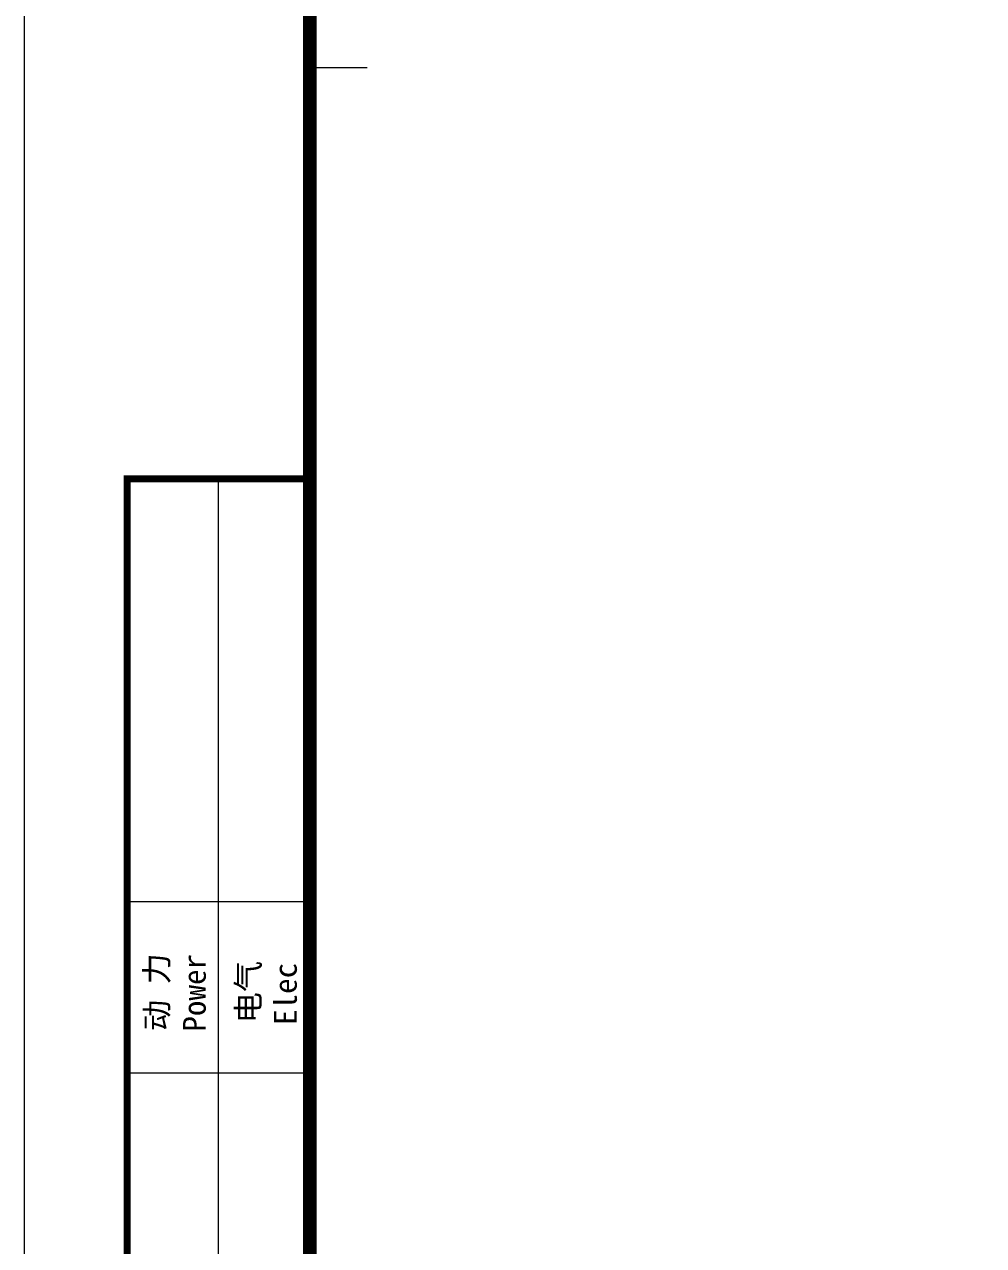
# Model space of a CAD drawing. Extents: x 534658 to 605938, y 354193 to 404593.
# Drawn here: x 534658 to 544737, y 367019 to 379845 of the extents above; entities that cross this region are included whole.
import ezdxf
from ezdxf.enums import TextEntityAlignment as Align

# ---------------------------------------------------------------- set-up
doc = ezdxf.new("R2010")
doc.units = 0
doc.header["$LTSCALE"] = 1000
doc.header["$MEASUREMENT"] = 0
doc.layers.add('1', color=3, linetype='Continuous')
doc.layers.add('PUB_TITLE', color=4, linetype='Continuous')
doc.layers.add('图框', color=7, linetype='Continuous', lineweight=5)
doc.styles.add('图签栏', font='SimSun.ttf')

# ---------------------------------------------------------------- blocks, each defined once
blk = doc.blocks.new('$titleblk$00000206')
at = {"layer": '图框'}
for p, q in [((-594, 0), (-594, 420)), ((-569, 210), (-564, 210)), ((-585, 174), (-569, 174)), ((-585, 174), (-569, 174)), ((-577, 18), (-577, 174)), ((-585, 137), (-569, 137)), ((-585, 122), (-569, 122))]:
    blk.add_line(p, q, dxfattribs=at)
at = {"layer": '图框', "const_width": 1.2}
blk.add_lwpolyline([(-10, 410), (-569, 410), (-569, 10), (-10, 10)], close=True, dxfattribs=at)
at = {"layer": '图框', "const_width": 0.6}
blk.add_lwpolyline([(-569, 10), (-585, 10), (-585, 174), (-569, 174)], dxfattribs=at)
at = {"layer": '1', "style": '图签栏'}
for s, p in [('动 力', (-582.44, 129.07)), ('电气', (-574.44, 129.07))]:
    blk.add_text(s, height=2, rotation=90, dxfattribs=at).set_placement(p, align=Align.MIDDLE)
for s, p in [('Power', (-578.12, 125.61)), ('Elec', (-570.15, 126.19))]:
    blk.add_text(s, height=2, rotation=90, dxfattribs=at).set_placement(p)

msp = doc.modelspace()

# ---------------------------------------------------------------- block references
at = {"layer": 'PUB_TITLE', "xscale": 120, "yscale": 120, "zscale": 120}
msp.add_blockref('$titleblk$00000206', (605938, 354193), dxfattribs=at)

doc.saveas('drawing.dxf')
